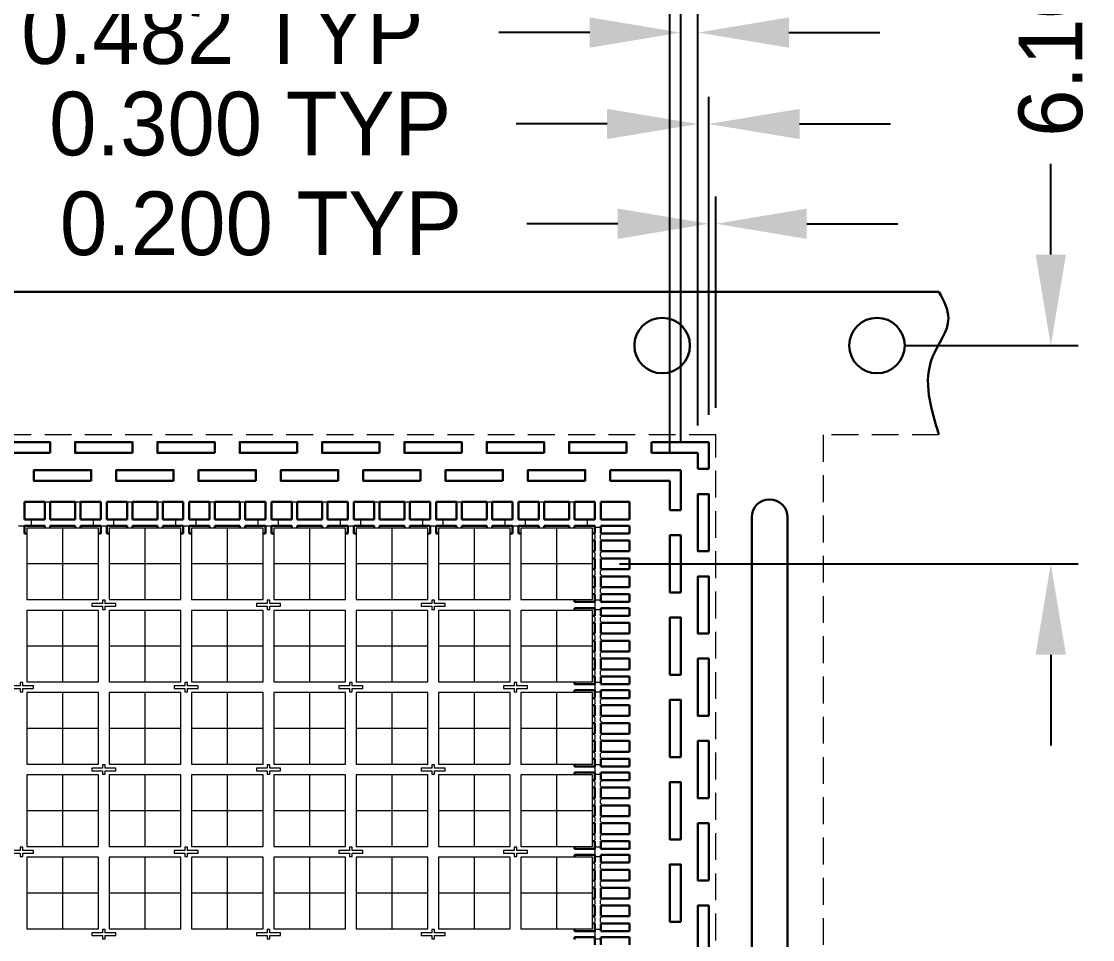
# Model space of a CAD drawing. Extents: x 1030 to 1169, y -270 to -166.
# Drawn here: x 1137.49 to 1167.41, y -205.18 to -179.53 of the extents above; entities that cross this region are included whole.
import ezdxf

# ---------------------------------------------------------------- set-up
doc = ezdxf.new("R2010")
doc.units = 0
doc.header["$LTSCALE"] = 3
doc.header["$MEASUREMENT"] = 0
for name, pattern in [('CENTER', [2, 1.25, -0.25, 0.25, -0.25]), ('HIDDEN', [0.375, 0.25, -0.125]), ('PHANTOM', [2.5, 1.25, -0.25, 0.25, -0.25, 0.25, -0.25])]:
    doc.linetypes.add(name, pattern=pattern)
for name, color, linetype, lineweight in [('CLIN', 1, 'CENTER', 15), ('DIM', 4, 'Continuous', 13), ('FULL METAL', 33, 'HIDDEN', 15), ('HIDN', 6, 'HIDDEN', 15), ('HIDN2', 3, 'HIDDEN', 15), ('OBJ', 3, 'Continuous', 30), ('OBJ1', 7, 'Continuous', 30), ('OBJ3', 40, 'Continuous', 30), ('PHANTOM', 5, 'PHANTOM', 15), ('SAW', 2, 'HIDDEN', 15)]:
    doc.layers.add(name, color=color, linetype=linetype, lineweight=lineweight)
doc.dimstyles.new('3DEC X 1', dxfattribs={"dimtxt": 1.778, "dimasz": 2.54, "dimexe": 0.762, "dimexo": 0.762, "dimgap": 0.762, "dimtad": 0, "dimdec": 3, "dimzin": 0, "dimdsep": 46, "dimtxsty": 'Standard', "dimcen": 0, "dimadec": 0, "dimazin": 0, "dimtfac": 1, "dimtdec": 3, "dimtofl": 0, "dimtmove": 0, "dimatfit": 3, "dimfxl": 1, "dimtolj": 1, "dimtzin": 0, "dimarcsym": 0})

# ---------------------------------------------------------------- blocks, each defined once
blk = doc.blocks.new('*D6')
at = {"layer": 'Defpoints', "color": 0, "transparency": 16777216}
for p in [(1593.441, -274.167), (1593.441, -280.069), (1593.241, -280.269)]:
    blk.add_point(p, dxfattribs=at)
at = {"layer": 'DIM', "color": 0, "lineweight": -2, "transparency": 16777216}
for p, q in [((1593.241, -279.507), (1593.241, -273.405)), ((1593.441, -279.307), (1593.441, -273.405)), ((1590.701, -274.167), (1588.161, -274.167)), ((1595.981, -274.167), (1598.521, -274.167))]:
    blk.add_line(p, q, dxfattribs=at)
at = {"layer": 'DIM', "color": 0, "transparency": 16777216}
for points in [[(1590.701, -273.743), (1590.701, -274.59), (1593.241, -274.167)], [(1595.981, -273.743), (1595.981, -274.59), (1593.441, -274.167)]]:
    blk.add_solid(points, dxfattribs=at)
at = {"layer": 'DIM', "color": 0, "transparency": 16777216, "insert": (1580.732, -274.167), "char_height": 1.778, "attachment_point": 5}
blk.add_mtext('\\A1;0.200 TYP', dxfattribs=at)
blk = doc.blocks.new('*D7')
at = {"layer": 'Defpoints', "color": 0, "transparency": 16777216}
for p in [(1593.241, -271.379), (1593.241, -280.269), (1592.941, -280.569)]:
    blk.add_point(p, dxfattribs=at)
at = {"layer": 'DIM', "color": 0, "lineweight": -2, "transparency": 16777216}
for p, q in [((1592.941, -279.807), (1592.941, -270.617)), ((1593.241, -279.507), (1593.241, -270.617)), ((1590.401, -271.379), (1587.861, -271.379)), ((1595.781, -271.379), (1598.321, -271.379))]:
    blk.add_line(p, q, dxfattribs=at)
at = {"layer": 'DIM', "color": 0, "transparency": 16777216}
for points in [[(1590.401, -270.956), (1590.401, -271.802), (1592.941, -271.379)], [(1595.781, -270.956), (1595.781, -271.802), (1593.241, -271.379)]]:
    blk.add_solid(points, dxfattribs=at)
at = {"layer": 'DIM', "color": 0, "transparency": 16777216, "insert": (1580.432, -271.379), "char_height": 1.778, "attachment_point": 5}
blk.add_mtext('\\A1;0.300 TYP', dxfattribs=at)
blk = doc.blocks.new('*D8')
at = {"layer": 'Defpoints', "color": 0, "transparency": 16777216}
for p in [(1592.941, -268.824), (1592.941, -280.569), (1592.459, -281.051)]:
    blk.add_point(p, dxfattribs=at)
at = {"layer": 'DIM', "color": 0, "lineweight": -2, "transparency": 16777216}
for p, q in [((1592.459, -280.289), (1592.459, -268.062)), ((1592.941, -279.807), (1592.941, -268.062)), ((1589.919, -268.824), (1587.379, -268.824)), ((1595.481, -268.824), (1598.021, -268.824))]:
    blk.add_line(p, q, dxfattribs=at)
at = {"layer": 'DIM', "color": 0, "transparency": 16777216}
for points in [[(1589.919, -268.401), (1589.919, -269.248), (1592.459, -268.824)], [(1595.481, -268.401), (1595.481, -269.248), (1592.941, -268.824)]]:
    blk.add_solid(points, dxfattribs=at)
at = {"layer": 'DIM', "color": 0, "transparency": 16777216, "insert": (1579.653, -268.824), "char_height": 1.778, "attachment_point": 5}
blk.add_mtext('\\A1;0.482 TYP', dxfattribs=at)
blk = doc.blocks.new('*D9')
at = {"layer": 'Defpoints', "color": 0, "transparency": 16777216}
for p in [(1592.159, -266.278), (1592.459, -281.051), (1592.159, -281.351)]:
    blk.add_point(p, dxfattribs=at)
at = {"layer": 'DIM', "color": 0, "lineweight": -2, "transparency": 16777216}
for p, q in [((1592.159, -280.589), (1592.159, -265.516)), ((1592.459, -280.289), (1592.459, -265.516)), ((1589.619, -266.278), (1587.079, -266.278)), ((1594.999, -266.278), (1597.539, -266.278))]:
    blk.add_line(p, q, dxfattribs=at)
at = {"layer": 'DIM', "color": 0, "transparency": 16777216}
for points in [[(1589.619, -265.854), (1589.619, -266.701), (1592.159, -266.278)], [(1594.999, -265.854), (1594.999, -266.701), (1592.459, -266.278)]]:
    blk.add_solid(points, dxfattribs=at)
at = {"layer": 'DIM', "color": 0, "transparency": 16777216, "insert": (1579.65, -266.278), "char_height": 1.778, "attachment_point": 5}
blk.add_mtext('\\A1;0.300 TYP', dxfattribs=at)
blk = doc.blocks.new('*D10')
at = {"layer": 'Defpoints', "color": 0, "transparency": 16777216}
for p in [(1597.941, -277.569), (1602.798, -277.569), (1589.991, -283.669)]:
    blk.add_point(p, dxfattribs=at)
at = {"layer": 'DIM', "color": 0, "lineweight": -2, "transparency": 16777216}
for p, q in [((1602.798, -275.029), (1602.798, -272.489)), ((1598.703, -277.569), (1603.56, -277.569)), ((1590.753, -283.669), (1603.56, -283.669)), ((1602.798, -286.209), (1602.798, -288.749))]:
    blk.add_line(p, q, dxfattribs=at)
at = {"layer": 'DIM', "color": 0, "transparency": 16777216}
for points in [[(1602.375, -275.029), (1603.221, -275.029), (1602.798, -277.569)], [(1602.375, -286.209), (1603.221, -286.209), (1602.798, -283.669)]]:
    blk.add_solid(points, dxfattribs=at)
at = {"layer": 'DIM', "color": 0, "transparency": 16777216, "insert": (1602.798, -268.764), "char_height": 1.778, "attachment_point": 5, "rotation": 90}
blk.add_mtext('\\A1;6.100', dxfattribs=at)

msp = doc.modelspace()

# ---------------------------------------------------------------- linework, layer by layer
at = {"layer": 'CLIN'}
for p, q in [((1138.6382, -193.6839), (1138.6382, -195.6839)), ((1140.9382, -193.6839), (1140.9382, -195.6839)), ((1143.2382, -193.6839), (1143.2382, -195.6839)), ((1145.5382, -193.6839), (1145.5382, -195.6839)), ((1147.8382, -193.6839), (1147.8382, -195.6839)), ((1150.1382, -193.6839), (1150.1382, -195.6839)), ((1152.4382, -193.6839), (1152.4382, -195.6839)), ((1139.6382, -194.6839), (1137.6382, -194.6839)), ((1141.9382, -194.6839), (1139.9382, -194.6839)), ((1144.2382, -194.6839), (1142.2382, -194.6839)), ((1146.5382, -194.6839), (1144.5382, -194.6839)), ((1148.8382, -194.6839), (1146.8382, -194.6839)), ((1151.1382, -194.6839), (1149.1382, -194.6839)), ((1153.4382, -194.6839), (1151.4382, -194.6839)), ((1138.6382, -195.9839), (1138.6382, -197.9839)), ((1140.9382, -195.9839), (1140.9382, -197.9839)), ((1143.2382, -195.9839), (1143.2382, -197.9839)), ((1145.5382, -195.9839), (1145.5382, -197.9839)), ((1147.8382, -195.9839), (1147.8382, -197.9839)), ((1150.1382, -195.9839), (1150.1382, -197.9839)), ((1152.4382, -195.9839), (1152.4382, -197.9839)), ((1139.6382, -196.9839), (1137.6382, -196.9839)), ((1141.9382, -196.9839), (1139.9382, -196.9839)), ((1144.2382, -196.9839), (1142.2382, -196.9839)), ((1146.5382, -196.9839), (1144.5382, -196.9839)), ((1148.8382, -196.9839), (1146.8382, -196.9839)), ((1151.1382, -196.9839), (1149.1382, -196.9839)), ((1153.4382, -196.9839), (1151.4382, -196.9839)), ((1138.6382, -198.2839), (1138.6382, -200.2839)), ((1140.9382, -198.2839), (1140.9382, -200.2839)), ((1143.2382, -198.2839), (1143.2382, -200.2839)), ((1145.5382, -198.2839), (1145.5382, -200.2839)), ((1147.8382, -198.2839), (1147.8382, -200.2839)), ((1150.1382, -198.2839), (1150.1382, -200.2839)), ((1152.4382, -198.2839), (1152.4382, -200.2839)), ((1139.6382, -199.2839), (1137.6382, -199.2839)), ((1141.9382, -199.2839), (1139.9382, -199.2839)), ((1144.2382, -199.2839), (1142.2382, -199.2839)), ((1146.5382, -199.2839), (1144.5382, -199.2839)), ((1148.8382, -199.2839), (1146.8382, -199.2839)), ((1151.1382, -199.2839), (1149.1382, -199.2839)), ((1153.4382, -199.2839), (1151.4382, -199.2839)), ((1138.6382, -200.5839), (1138.6382, -202.5839)), ((1140.9382, -200.5839), (1140.9382, -202.5839)), ((1143.2382, -200.5839), (1143.2382, -202.5839)), ((1145.5382, -200.5839), (1145.5382, -202.5839)), ((1147.8382, -200.5839), (1147.8382, -202.5839)), ((1150.1382, -200.5839), (1150.1382, -202.5839)), ((1152.4382, -200.5839), (1152.4382, -202.5839)), ((1139.6382, -201.5839), (1137.6382, -201.5839)), ((1141.9382, -201.5839), (1139.9382, -201.5839)), ((1144.2382, -201.5839), (1142.2382, -201.5839)), ((1146.5382, -201.5839), (1144.5382, -201.5839)), ((1148.8382, -201.5839), (1146.8382, -201.5839)), ((1151.1382, -201.5839), (1149.1382, -201.5839)), ((1153.4382, -201.5839), (1151.4382, -201.5839)), ((1138.6382, -202.8839), (1138.6382, -204.8839)), ((1140.9382, -202.8839), (1140.9382, -204.8839)), ((1143.2382, -202.8839), (1143.2382, -204.8839)), ((1145.5382, -202.8839), (1145.5382, -204.8839)), ((1147.8382, -202.8839), (1147.8382, -204.8839)), ((1150.1382, -202.8839), (1150.1382, -204.8839)), ((1152.4382, -202.8839), (1152.4382, -204.8839)), ((1139.6382, -203.8839), (1137.6382, -203.8839)), ((1141.9382, -203.8839), (1139.9382, -203.8839)), ((1144.2382, -203.8839), (1142.2382, -203.8839)), ((1146.5382, -203.8839), (1144.5382, -203.8839)), ((1148.8382, -203.8839), (1146.8382, -203.8839)), ((1151.1382, -203.8839), (1149.1382, -203.8839)), ((1153.4382, -203.8839), (1151.4382, -203.8839))]:
    msp.add_line(p, q, dxfattribs=at)
at = {"layer": 'FULL METAL'}
for points in [[(1139.4532, -195.8719), (1139.7502, -195.8719), (1139.7502, -195.9639), (1139.8262, -195.9639), (1139.8262, -195.8719), (1140.1232, -195.8719), (1140.1232, -195.7959), (1139.8262, -195.7959), (1139.8262, -195.7039), (1139.7502, -195.7039), (1139.7502, -195.7959), (1139.4532, -195.7959)], [(1144.0532, -195.8719), (1144.3502, -195.8719), (1144.3502, -195.9639), (1144.4262, -195.9639), (1144.4262, -195.8719), (1144.7232, -195.8719), (1144.7232, -195.7959), (1144.4262, -195.7959), (1144.4262, -195.7039), (1144.3502, -195.7039), (1144.3502, -195.7959), (1144.0532, -195.7959)], [(1148.6532, -195.8719), (1148.9502, -195.8719), (1148.9502, -195.9639), (1149.0262, -195.9639), (1149.0262, -195.8719), (1149.3232, -195.8719), (1149.3232, -195.7959), (1149.0262, -195.7959), (1149.0262, -195.7039), (1148.9502, -195.7039), (1148.9502, -195.7959), (1148.6532, -195.7959)], [(1137.1532, -198.1719), (1137.4502, -198.1719), (1137.4502, -198.2639), (1137.5262, -198.2639), (1137.5262, -198.1719), (1137.8232, -198.1719), (1137.8232, -198.0959), (1137.5262, -198.0959), (1137.5262, -198.0039), (1137.4502, -198.0039), (1137.4502, -198.0959), (1137.1532, -198.0959)], [(1141.7532, -198.1719), (1142.0502, -198.1719), (1142.0502, -198.2639), (1142.1262, -198.2639), (1142.1262, -198.1719), (1142.4232, -198.1719), (1142.4232, -198.0959), (1142.1262, -198.0959), (1142.1262, -198.0039), (1142.0502, -198.0039), (1142.0502, -198.0959), (1141.7532, -198.0959)], [(1146.3532, -198.1719), (1146.6502, -198.1719), (1146.6502, -198.2639), (1146.7262, -198.2639), (1146.7262, -198.1719), (1147.0232, -198.1719), (1147.0232, -198.0959), (1146.7262, -198.0959), (1146.7262, -198.0039), (1146.6502, -198.0039), (1146.6502, -198.0959), (1146.3532, -198.0959)], [(1150.9532, -198.1719), (1151.2502, -198.1719), (1151.2502, -198.2639), (1151.3262, -198.2639), (1151.3262, -198.1719), (1151.6232, -198.1719), (1151.6232, -198.0959), (1151.3262, -198.0959), (1151.3262, -198.0039), (1151.2502, -198.0039), (1151.2502, -198.0959), (1150.9532, -198.0959)], [(1139.4532, -200.4719), (1139.7502, -200.4719), (1139.7502, -200.5639), (1139.8262, -200.5639), (1139.8262, -200.4719), (1140.1232, -200.4719), (1140.1232, -200.3959), (1139.8262, -200.3959), (1139.8262, -200.3039), (1139.7502, -200.3039), (1139.7502, -200.3959), (1139.4532, -200.3959)], [(1144.0532, -200.4719), (1144.3502, -200.4719), (1144.3502, -200.5639), (1144.4262, -200.5639), (1144.4262, -200.4719), (1144.7232, -200.4719), (1144.7232, -200.3959), (1144.4262, -200.3959), (1144.4262, -200.3039), (1144.3502, -200.3039), (1144.3502, -200.3959), (1144.0532, -200.3959)], [(1148.6532, -200.4719), (1148.9502, -200.4719), (1148.9502, -200.5639), (1149.0262, -200.5639), (1149.0262, -200.4719), (1149.3232, -200.4719), (1149.3232, -200.3959), (1149.0262, -200.3959), (1149.0262, -200.3039), (1148.9502, -200.3039), (1148.9502, -200.3959), (1148.6532, -200.3959)], [(1137.1532, -202.7719), (1137.4502, -202.7719), (1137.4502, -202.8639), (1137.5262, -202.8639), (1137.5262, -202.7719), (1137.8232, -202.7719), (1137.8232, -202.6959), (1137.5262, -202.6959), (1137.5262, -202.6039), (1137.4502, -202.6039), (1137.4502, -202.6959), (1137.1532, -202.6959)], [(1141.7532, -202.7719), (1142.0502, -202.7719), (1142.0502, -202.8639), (1142.1262, -202.8639), (1142.1262, -202.7719), (1142.4232, -202.7719), (1142.4232, -202.6959), (1142.1262, -202.6959), (1142.1262, -202.6039), (1142.0502, -202.6039), (1142.0502, -202.6959), (1141.7532, -202.6959)], [(1146.3532, -202.7719), (1146.6502, -202.7719), (1146.6502, -202.8639), (1146.7262, -202.8639), (1146.7262, -202.7719), (1147.0232, -202.7719), (1147.0232, -202.6959), (1146.7262, -202.6959), (1146.7262, -202.6039), (1146.6502, -202.6039), (1146.6502, -202.6959), (1146.3532, -202.6959)], [(1150.9532, -202.7719), (1151.2502, -202.7719), (1151.2502, -202.8639), (1151.3262, -202.8639), (1151.3262, -202.7719), (1151.6232, -202.7719), (1151.6232, -202.6959), (1151.3262, -202.6959), (1151.3262, -202.6039), (1151.2502, -202.6039), (1151.2502, -202.6959), (1150.9532, -202.6959)], [(1139.4532, -205.0719), (1139.7502, -205.0719), (1139.7502, -205.1639), (1139.8262, -205.1639), (1139.8262, -205.0719), (1140.1232, -205.0719), (1140.1232, -204.9959), (1139.8262, -204.9959), (1139.8262, -204.9039), (1139.7502, -204.9039), (1139.7502, -204.9959), (1139.4532, -204.9959)], [(1144.0532, -205.0719), (1144.3502, -205.0719), (1144.3502, -205.1639), (1144.4262, -205.1639), (1144.4262, -205.0719), (1144.7232, -205.0719), (1144.7232, -204.9959), (1144.4262, -204.9959), (1144.4262, -204.9039), (1144.3502, -204.9039), (1144.3502, -204.9959), (1144.0532, -204.9959)], [(1148.6532, -205.0719), (1148.9502, -205.0719), (1148.9502, -205.1639), (1149.0262, -205.1639), (1149.0262, -205.0719), (1149.3232, -205.0719), (1149.3232, -204.9959), (1149.0262, -204.9959), (1149.0262, -204.9039), (1148.9502, -204.9039), (1148.9502, -204.9959), (1148.6532, -204.9959)]]:
    msp.add_lwpolyline(points, close=True, dxfattribs=at)
at = {"layer": 'HIDN'}
for p, q in [((1163.1194, -191.0839), (1159.8882, -191.0839)), ((1159.8882, -191.0839), (1159.8882, -258.0839))]:
    msp.add_line(p, q, dxfattribs=at)
msp.add_lwpolyline([(1156.8882, -191.0839), (1039.8882, -191.0839), (1039.8882, -258.0839), (1156.8882, -258.0839)], close=True, dxfattribs=at)
at = {"layer": 'HIDN2'}
for p, q in [((1138.1382, -192.9489), (1138.2882, -192.9489)), ((1138.9882, -192.9489), (1139.1382, -192.9489)), ((1140.4382, -192.9489), (1140.5882, -192.9489)), ((1141.2882, -192.9489), (1141.4382, -192.9489)), ((1142.7382, -192.9489), (1142.8882, -192.9489)), ((1143.5882, -192.9489), (1143.7382, -192.9489)), ((1145.0382, -192.9489), (1145.1882, -192.9489)), ((1145.8882, -192.9489), (1146.0382, -192.9489)), ((1147.3382, -192.9489), (1147.4882, -192.9489)), ((1148.1882, -192.9489), (1148.3382, -192.9489)), ((1149.6382, -192.9489), (1149.7882, -192.9489)), ((1150.4882, -192.9489), (1150.6382, -192.9489)), ((1151.9382, -192.9489), (1152.0882, -192.9489)), ((1152.7882, -192.9489), (1152.9382, -192.9489)), ((1137.7732, -193.6189), (1137.7732, -193.4489)), ((1139.5032, -193.6189), (1139.5032, -193.4489)), ((1140.0732, -193.6189), (1140.0732, -193.4489)), ((1141.8032, -193.6189), (1141.8032, -193.4489)), ((1142.3732, -193.6189), (1142.3732, -193.4489)), ((1144.1032, -193.6189), (1144.1032, -193.4489)), ((1144.6732, -193.6189), (1144.6732, -193.4489)), ((1146.4032, -193.6189), (1146.4032, -193.4489)), ((1146.9732, -193.6189), (1146.9732, -193.4489)), ((1148.7032, -193.6189), (1148.7032, -193.4489)), ((1149.2732, -193.6189), (1149.2732, -193.4489)), ((1151.0032, -193.6189), (1151.0032, -193.4489)), ((1151.5732, -193.6189), (1151.5732, -193.4489)), ((1153.3032, -193.6189), (1153.3032, -193.4489)), ((1137.4032, -193.6189), (1137.5732, -193.6189)), ((1139.7032, -193.6189), (1139.8732, -193.6189)), ((1142.0032, -193.6189), (1142.1732, -193.6189)), ((1144.3032, -193.6189), (1144.4732, -193.6189)), ((1146.6032, -193.6189), (1146.7732, -193.6189)), ((1148.9032, -193.6189), (1149.0732, -193.6189)), ((1151.2032, -193.6189), (1151.3732, -193.6189)), ((1153.6732, -193.6689), (1153.5032, -193.6689)), ((1153.6732, -195.6989), (1153.5032, -195.6989)), ((1153.5032, -195.7489), (1153.5032, -195.9189)), ((1153.6732, -195.9689), (1153.5032, -195.9689)), ((1153.6732, -197.9989), (1153.5032, -197.9989)), ((1153.5032, -198.0489), (1153.5032, -198.2189)), ((1153.6732, -198.2689), (1153.5032, -198.2689)), ((1153.6732, -200.2989), (1153.5032, -200.2989)), ((1153.5032, -200.3489), (1153.5032, -200.5189)), ((1153.6732, -200.5689), (1153.5032, -200.5689)), ((1153.6732, -202.5989), (1153.5032, -202.5989)), ((1153.5032, -202.6489), (1153.5032, -202.8189)), ((1153.6732, -202.8689), (1153.5032, -202.8689)), ((1153.6732, -204.8989), (1153.5032, -204.8989)), ((1153.5032, -204.9489), (1153.5032, -205.1189)), ((1153.6732, -205.1689), (1153.5032, -205.1689))]:
    msp.add_line(p, q, dxfattribs=at)
at = {"layer": 'OBJ'}
msp.add_line((1163.1194, -187.0839), (1040.3882, -187.0839), dxfattribs=at)
msp.add_lwpolyline([(1157.8882, -193.3839, -1), (1158.8882, -193.3839), (1158.8882, -211.5839, -1), (1157.8882, -211.5839)], format="xyb", close=True, dxfattribs=at)
for centre in [(1155.3882, -188.5839), (1161.3882, -188.5839)]:
    msp.add_circle(centre, 0.775, dxfattribs=at)
msp.add_open_spline([(1163.1194, -187.0839), (1163.2527, -187.3334), (1163.582, -187.95), (1162.5419, -189.1943), (1162.8912, -190.3372), (1163.1194, -191.0839)], degree=3, knots=[0, 0, 0, 0, 0.7895356, 1.9513268, 4.1404221, 4.1404221, 4.1404221, 4.1404221], dxfattribs=at)
at = {"layer": 'OBJ1'}
for p, q in [((1155.0882, -191.5839), (1155.0882, -191.2839)), ((1156.6882, -191.2839), (1155.0882, -191.2839)), ((1156.6882, -192.0339), (1156.6882, -191.2839)), ((1155.0882, -191.5839), (1156.3882, -191.5839)), ((1156.3882, -191.5839), (1156.3882, -192.0339)), ((1153.9382, -192.0659), (1153.9382, -192.3659)), ((1155.9062, -192.0659), (1153.9382, -192.0659)), ((1155.9062, -193.1839), (1155.9062, -192.0659)), ((1156.3882, -192.0339), (1156.6882, -192.0339)), ((1153.9382, -192.3659), (1155.6062, -192.3659)), ((1155.6062, -192.3659), (1155.6062, -193.1839)), ((1155.6062, -193.1839), (1155.9062, -193.1839))]:
    msp.add_line(p, q, dxfattribs=at)
for points in [[(1138.2882, -191.5839), (1136.6882, -191.5839), (1136.6882, -191.2839), (1138.2882, -191.2839)], [(1140.5882, -191.5839), (1138.9882, -191.5839), (1138.9882, -191.2839), (1140.5882, -191.2839)], [(1142.8882, -191.5839), (1141.2882, -191.5839), (1141.2882, -191.2839), (1142.8882, -191.2839)], [(1145.1882, -191.5839), (1143.5882, -191.5839), (1143.5882, -191.2839), (1145.1882, -191.2839)], [(1147.4882, -191.5839), (1145.8882, -191.5839), (1145.8882, -191.2839), (1147.4882, -191.2839)], [(1149.7882, -191.5839), (1148.1882, -191.5839), (1148.1882, -191.2839), (1149.7882, -191.2839)], [(1152.0882, -191.5839), (1150.4882, -191.5839), (1150.4882, -191.2839), (1152.0882, -191.2839)], [(1154.3882, -191.5839), (1152.7882, -191.5839), (1152.7882, -191.2839), (1154.3882, -191.2839)], [(1139.4382, -192.3659), (1137.8382, -192.3659), (1137.8382, -192.0659), (1139.4382, -192.0659)], [(1141.7382, -192.3659), (1140.1382, -192.3659), (1140.1382, -192.0659), (1141.7382, -192.0659)], [(1144.0382, -192.3659), (1142.4382, -192.3659), (1142.4382, -192.0659), (1144.0382, -192.0659)], [(1146.3382, -192.3659), (1144.7382, -192.3659), (1144.7382, -192.0659), (1146.3382, -192.0659)], [(1148.6382, -192.3659), (1147.0382, -192.3659), (1147.0382, -192.0659), (1148.6382, -192.0659)], [(1150.9382, -192.3659), (1149.3382, -192.3659), (1149.3382, -192.0659), (1150.9382, -192.0659)], [(1153.2382, -192.3659), (1151.6382, -192.3659), (1151.6382, -192.0659), (1153.2382, -192.0659)], [(1156.6882, -194.3339), (1156.3882, -194.3339), (1156.3882, -192.7339), (1156.6882, -192.7339)], [(1155.9062, -195.4839), (1155.6062, -195.4839), (1155.6062, -193.8839), (1155.9062, -193.8839)], [(1156.6882, -196.6339), (1156.3882, -196.6339), (1156.3882, -195.0339), (1156.6882, -195.0339)], [(1155.9062, -197.7839), (1155.6062, -197.7839), (1155.6062, -196.1839), (1155.9062, -196.1839)], [(1156.6882, -198.9339), (1156.3882, -198.9339), (1156.3882, -197.3339), (1156.6882, -197.3339)], [(1155.9062, -200.0839), (1155.6062, -200.0839), (1155.6062, -198.4839), (1155.9062, -198.4839)], [(1156.6882, -201.2339), (1156.3882, -201.2339), (1156.3882, -199.6339), (1156.6882, -199.6339)], [(1155.9062, -202.3839), (1155.6062, -202.3839), (1155.6062, -200.7839), (1155.9062, -200.7839)], [(1156.6882, -203.5339), (1156.3882, -203.5339), (1156.3882, -201.9339), (1156.6882, -201.9339)], [(1155.9062, -204.6839), (1155.6062, -204.6839), (1155.6062, -203.0839), (1155.9062, -203.0839)], [(1156.6882, -205.8339), (1156.3882, -205.8339), (1156.3882, -204.2339), (1156.6882, -204.2339)]]:
    msp.add_lwpolyline(points, close=True, dxfattribs=at)
at = {"layer": 'OBJ3'}
for p, q in [((1137.5732, -192.9489), (1137.5732, -193.4489)), ((1138.1382, -192.9489), (1137.5732, -192.9489)), ((1138.1382, -192.9489), (1138.1382, -193.4489)), ((1138.2882, -192.9489), (1138.2882, -193.4489)), ((1138.9882, -192.9489), (1138.2882, -192.9489)), ((1138.9882, -192.9489), (1138.9882, -193.4489)), ((1139.1382, -192.9489), (1139.1382, -193.4489)), ((1139.7032, -192.9489), (1139.1382, -192.9489)), ((1139.7032, -192.9489), (1139.7032, -193.4489)), ((1139.8732, -192.9489), (1139.8732, -193.4489)), ((1140.4382, -192.9489), (1139.8732, -192.9489)), ((1140.4382, -192.9489), (1140.4382, -193.4489)), ((1140.5882, -192.9489), (1140.5882, -193.4489)), ((1141.2882, -192.9489), (1140.5882, -192.9489)), ((1141.2882, -192.9489), (1141.2882, -193.4489)), ((1141.4382, -192.9489), (1141.4382, -193.4489)), ((1142.0032, -192.9489), (1141.4382, -192.9489)), ((1142.0032, -192.9489), (1142.0032, -193.4489)), ((1142.1732, -192.9489), (1142.1732, -193.4489)), ((1142.7382, -192.9489), (1142.1732, -192.9489)), ((1142.7382, -192.9489), (1142.7382, -193.4489)), ((1142.8882, -192.9489), (1142.8882, -193.4489)), ((1143.5882, -192.9489), (1142.8882, -192.9489)), ((1143.5882, -192.9489), (1143.5882, -193.4489)), ((1143.7382, -192.9489), (1143.7382, -193.4489)), ((1144.3032, -192.9489), (1143.7382, -192.9489)), ((1144.3032, -192.9489), (1144.3032, -193.4489)), ((1144.4732, -192.9489), (1144.4732, -193.4489)), ((1145.0382, -192.9489), (1144.4732, -192.9489)), ((1145.0382, -192.9489), (1145.0382, -193.4489)), ((1145.1882, -192.9489), (1145.1882, -193.4489)), ((1145.8882, -192.9489), (1145.1882, -192.9489)), ((1145.8882, -192.9489), (1145.8882, -193.4489)), ((1146.0382, -192.9489), (1146.0382, -193.4489)), ((1146.6032, -192.9489), (1146.0382, -192.9489)), ((1146.6032, -192.9489), (1146.6032, -193.4489)), ((1146.7732, -192.9489), (1146.7732, -193.4489)), ((1147.3382, -192.9489), (1146.7732, -192.9489)), ((1147.3382, -192.9489), (1147.3382, -193.4489)), ((1147.4882, -192.9489), (1147.4882, -193.4489)), ((1148.1882, -192.9489), (1147.4882, -192.9489)), ((1148.1882, -192.9489), (1148.1882, -193.4489)), ((1148.3382, -192.9489), (1148.3382, -193.4489)), ((1148.9032, -192.9489), (1148.3382, -192.9489)), ((1148.9032, -192.9489), (1148.9032, -193.4489)), ((1149.0732, -192.9489), (1149.0732, -193.4489)), ((1149.6382, -192.9489), (1149.0732, -192.9489)), ((1149.6382, -192.9489), (1149.6382, -193.4489)), ((1149.7882, -192.9489), (1149.7882, -193.4489)), ((1150.4882, -192.9489), (1149.7882, -192.9489)), ((1150.4882, -192.9489), (1150.4882, -193.4489)), ((1150.6382, -192.9489), (1150.6382, -193.4489)), ((1151.2032, -192.9489), (1150.6382, -192.9489)), ((1151.2032, -192.9489), (1151.2032, -193.4489)), ((1151.3732, -192.9489), (1151.3732, -193.4489)), ((1151.9382, -192.9489), (1151.3732, -192.9489)), ((1151.9382, -192.9489), (1151.9382, -193.4489)), ((1152.0882, -192.9489), (1152.0882, -193.4489)), ((1152.7882, -192.9489), (1152.0882, -192.9489)), ((1152.7882, -192.9489), (1152.7882, -193.4489)), ((1152.9382, -192.9489), (1152.9382, -193.4489)), ((1153.5032, -192.9489), (1152.9382, -192.9489)), ((1153.5032, -192.9489), (1153.5032, -193.4489)), ((1153.6732, -193.4489), (1153.6732, -192.9489)), ((1154.4732, -192.9489), (1153.6732, -192.9489)), ((1154.4732, -193.4489), (1154.4732, -192.9489)), ((1137.5732, -193.4489), (1138.1382, -193.4489)), ((1138.2882, -193.4489), (1138.9882, -193.4489)), ((1139.1382, -193.4489), (1139.7032, -193.4489)), ((1139.8732, -193.4489), (1140.4382, -193.4489)), ((1140.5882, -193.4489), (1141.2882, -193.4489)), ((1141.4382, -193.4489), (1142.0032, -193.4489)), ((1142.1732, -193.4489), (1142.7382, -193.4489)), ((1142.8882, -193.4489), (1143.5882, -193.4489)), ((1143.7382, -193.4489), (1144.3032, -193.4489)), ((1144.4732, -193.4489), (1145.0382, -193.4489)), ((1145.1882, -193.4489), (1145.8882, -193.4489)), ((1146.0382, -193.4489), (1146.6032, -193.4489)), ((1146.7732, -193.4489), (1147.3382, -193.4489)), ((1147.4882, -193.4489), (1148.1882, -193.4489)), ((1148.3382, -193.4489), (1148.9032, -193.4489)), ((1149.0732, -193.4489), (1149.6382, -193.4489)), ((1149.7882, -193.4489), (1150.4882, -193.4489)), ((1150.6382, -193.4489), (1151.2032, -193.4489)), ((1151.3732, -193.4489), (1151.9382, -193.4489)), ((1152.0882, -193.4489), (1152.7882, -193.4489)), ((1152.9382, -193.4489), (1153.5032, -193.4489)), ((1153.6732, -193.4489), (1154.4732, -193.4489)), ((1137.5732, -193.6189), (1138.1382, -193.6189)), ((1137.5732, -193.8339), (1137.5732, -193.6189)), ((1138.1382, -193.6189), (1137.5732, -193.6189)), ((1137.5732, -193.6189), (1137.5732, -193.8339)), ((1137.6382, -193.8339), (1137.5732, -193.8339)), ((1137.6382, -193.8339), (1137.5732, -193.8339)), ((1138.1382, -193.6839), (1138.1382, -193.6189)), ((1138.1382, -193.6839), (1138.1382, -193.6189)), ((1138.9882, -193.6189), (1138.2882, -193.6189)), ((1138.2882, -193.6839), (1138.2882, -193.6189)), ((1138.9882, -193.6839), (1138.9882, -193.6189)), ((1139.7032, -193.6189), (1139.1382, -193.6189)), ((1139.1382, -193.6839), (1139.1382, -193.6189)), ((1139.6382, -193.8339), (1139.7032, -193.8339)), ((1139.7032, -193.6189), (1139.7032, -193.8339)), ((1139.8732, -193.6189), (1140.4382, -193.6189)), ((1139.8732, -193.8339), (1139.8732, -193.6189)), ((1140.4382, -193.6189), (1139.8732, -193.6189)), ((1139.8732, -193.6189), (1139.8732, -193.8339)), ((1139.9382, -193.8339), (1139.8732, -193.8339)), ((1139.9382, -193.8339), (1139.8732, -193.8339)), ((1140.4382, -193.6839), (1140.4382, -193.6189)), ((1140.4382, -193.6839), (1140.4382, -193.6189)), ((1141.2882, -193.6189), (1140.5882, -193.6189)), ((1140.5882, -193.6839), (1140.5882, -193.6189)), ((1141.2882, -193.6839), (1141.2882, -193.6189)), ((1142.0032, -193.6189), (1141.4382, -193.6189)), ((1141.4382, -193.6839), (1141.4382, -193.6189)), ((1141.9382, -193.8339), (1142.0032, -193.8339)), ((1142.0032, -193.6189), (1142.0032, -193.8339)), ((1142.1732, -193.6189), (1142.7382, -193.6189)), ((1142.1732, -193.8339), (1142.1732, -193.6189)), ((1142.7382, -193.6189), (1142.1732, -193.6189)), ((1142.1732, -193.6189), (1142.1732, -193.8339)), ((1142.2382, -193.8339), (1142.1732, -193.8339)), ((1142.2382, -193.8339), (1142.1732, -193.8339)), ((1142.7382, -193.6839), (1142.7382, -193.6189)), ((1142.7382, -193.6839), (1142.7382, -193.6189)), ((1143.5882, -193.6189), (1142.8882, -193.6189)), ((1142.8882, -193.6839), (1142.8882, -193.6189)), ((1143.5882, -193.6839), (1143.5882, -193.6189)), ((1144.3032, -193.6189), (1143.7382, -193.6189)), ((1143.7382, -193.6839), (1143.7382, -193.6189)), ((1144.2382, -193.8339), (1144.3032, -193.8339)), ((1144.3032, -193.6189), (1144.3032, -193.8339)), ((1144.4732, -193.6189), (1145.0382, -193.6189)), ((1144.4732, -193.8339), (1144.4732, -193.6189)), ((1145.0382, -193.6189), (1144.4732, -193.6189)), ((1144.4732, -193.6189), (1144.4732, -193.8339)), ((1144.5382, -193.8339), (1144.4732, -193.8339)), ((1144.5382, -193.8339), (1144.4732, -193.8339)), ((1145.0382, -193.6839), (1145.0382, -193.6189)), ((1145.0382, -193.6839), (1145.0382, -193.6189)), ((1145.8882, -193.6189), (1145.1882, -193.6189)), ((1145.1882, -193.6839), (1145.1882, -193.6189)), ((1145.8882, -193.6839), (1145.8882, -193.6189)), ((1146.6032, -193.6189), (1146.0382, -193.6189)), ((1146.0382, -193.6839), (1146.0382, -193.6189)), ((1146.5382, -193.8339), (1146.6032, -193.8339)), ((1146.6032, -193.6189), (1146.6032, -193.8339)), ((1146.7732, -193.6189), (1147.3382, -193.6189)), ((1146.7732, -193.8339), (1146.7732, -193.6189)), ((1147.3382, -193.6189), (1146.7732, -193.6189)), ((1146.7732, -193.6189), (1146.7732, -193.8339)), ((1146.8382, -193.8339), (1146.7732, -193.8339)), ((1146.8382, -193.8339), (1146.7732, -193.8339)), ((1147.3382, -193.6839), (1147.3382, -193.6189)), ((1147.3382, -193.6839), (1147.3382, -193.6189)), ((1148.1882, -193.6189), (1147.4882, -193.6189)), ((1147.4882, -193.6839), (1147.4882, -193.6189)), ((1148.1882, -193.6839), (1148.1882, -193.6189)), ((1148.9032, -193.6189), (1148.3382, -193.6189)), ((1148.3382, -193.6839), (1148.3382, -193.6189)), ((1148.8382, -193.8339), (1148.9032, -193.8339)), ((1148.9032, -193.6189), (1148.9032, -193.8339)), ((1149.0732, -193.6189), (1149.6382, -193.6189)), ((1149.0732, -193.8339), (1149.0732, -193.6189)), ((1149.6382, -193.6189), (1149.0732, -193.6189)), ((1149.0732, -193.6189), (1149.0732, -193.8339)), ((1149.1382, -193.8339), (1149.0732, -193.8339)), ((1149.1382, -193.8339), (1149.0732, -193.8339)), ((1149.6382, -193.6839), (1149.6382, -193.6189)), ((1149.6382, -193.6839), (1149.6382, -193.6189)), ((1150.4882, -193.6189), (1149.7882, -193.6189)), ((1149.7882, -193.6839), (1149.7882, -193.6189)), ((1150.4882, -193.6839), (1150.4882, -193.6189)), ((1151.2032, -193.6189), (1150.6382, -193.6189)), ((1150.6382, -193.6839), (1150.6382, -193.6189)), ((1151.1382, -193.8339), (1151.2032, -193.8339)), ((1151.2032, -193.6189), (1151.2032, -193.8339)), ((1151.3732, -193.6189), (1151.9382, -193.6189)), ((1151.3732, -193.8339), (1151.3732, -193.6189)), ((1151.9382, -193.6189), (1151.3732, -193.6189)), ((1151.3732, -193.6189), (1151.3732, -193.8339)), ((1151.4382, -193.8339), (1151.3732, -193.8339)), ((1151.4382, -193.8339), (1151.3732, -193.8339)), ((1151.9382, -193.6839), (1151.9382, -193.6189)), ((1151.9382, -193.6839), (1151.9382, -193.6189)), ((1152.7882, -193.6189), (1152.0882, -193.6189)), ((1152.0882, -193.6839), (1152.0882, -193.6189)), ((1152.7882, -193.6839), (1152.7882, -193.6189)), ((1153.5032, -193.6189), (1152.9382, -193.6189)), ((1152.9382, -193.6839), (1152.9382, -193.6189)), ((1153.5032, -193.6189), (1152.9382, -193.6189)), ((1152.9382, -193.6839), (1152.9382, -193.6189)), ((1153.4382, -193.8339), (1153.5032, -193.8339)), ((1153.4382, -193.8339), (1153.5032, -193.8339)), ((1153.5032, -193.8339), (1153.5032, -193.6189)), ((1153.5032, -193.6189), (1153.5032, -193.8339)), ((1154.4732, -193.6189), (1153.6732, -193.6189)), ((1153.6732, -193.8339), (1153.6732, -193.6189)), ((1154.4732, -193.8339), (1153.6732, -193.8339)), ((1154.4732, -193.6189), (1154.4732, -193.8339)), ((1153.4382, -194.0339), (1153.5032, -194.0339)), ((1153.5032, -194.3339), (1153.5032, -194.0339)), ((1153.6732, -194.3339), (1153.6732, -194.0339)), ((1154.4732, -194.0339), (1153.6732, -194.0339)), ((1154.4732, -194.0339), (1154.4732, -194.3339)), ((1153.4382, -194.3339), (1153.5032, -194.3339)), ((1154.4732, -194.3339), (1153.6732, -194.3339)), ((1153.4382, -194.5339), (1153.5032, -194.5339)), ((1153.5032, -194.8339), (1153.5032, -194.5339)), ((1153.6732, -194.8339), (1153.6732, -194.5339)), ((1154.4732, -194.5339), (1153.6732, -194.5339)), ((1154.4732, -194.5339), (1154.4732, -194.8339)), ((1153.4382, -194.8339), (1153.5032, -194.8339)), ((1153.4382, -195.0339), (1153.5032, -195.0339)), ((1153.5032, -195.3339), (1153.5032, -195.0339)), ((1154.4732, -194.8339), (1153.6732, -194.8339)), ((1153.6732, -195.3339), (1153.6732, -195.0339)), ((1154.4732, -195.0339), (1153.6732, -195.0339)), ((1154.4732, -195.0339), (1154.4732, -195.3339)), ((1153.4382, -195.3339), (1153.5032, -195.3339)), ((1154.4732, -195.3339), (1153.6732, -195.3339)), ((1152.9382, -195.6839), (1152.9382, -195.7489)), ((1152.9382, -195.6839), (1152.9382, -195.7489)), ((1153.4382, -195.5339), (1153.5032, -195.5339)), ((1153.4382, -195.5339), (1153.5032, -195.5339)), ((1153.5032, -195.7489), (1153.5032, -195.5339)), ((1153.5032, -195.7489), (1153.5032, -195.5339)), ((1153.6732, -195.7489), (1153.6732, -195.5339)), ((1154.4732, -195.5339), (1153.6732, -195.5339)), ((1154.4732, -195.5339), (1154.4732, -195.7489)), ((1153.5032, -195.7489), (1152.9382, -195.7489)), ((1152.9382, -195.7489), (1153.5032, -195.7489)), ((1153.5032, -195.9189), (1152.9382, -195.9189)), ((1152.9382, -195.9839), (1152.9382, -195.9189)), ((1153.5032, -196.1339), (1153.5032, -195.9189)), ((1153.6732, -195.7489), (1154.4732, -195.7489)), ((1154.4732, -195.9189), (1153.6732, -195.9189)), ((1153.6732, -196.1339), (1153.6732, -195.9189)), ((1154.4732, -195.9189), (1154.4732, -196.1339)), ((1153.4382, -196.1339), (1153.5032, -196.1339)), ((1154.4732, -196.1339), (1153.6732, -196.1339)), ((1153.4382, -196.3339), (1153.5032, -196.3339)), ((1153.5032, -196.6339), (1153.5032, -196.3339)), ((1153.6732, -196.6339), (1153.6732, -196.3339)), ((1154.4732, -196.3339), (1153.6732, -196.3339)), ((1154.4732, -196.3339), (1154.4732, -196.6339)), ((1153.4382, -196.6339), (1153.5032, -196.6339)), ((1153.4382, -196.8339), (1153.5032, -196.8339)), ((1153.5032, -197.1339), (1153.5032, -196.8339)), ((1154.4732, -196.6339), (1153.6732, -196.6339)), ((1153.6732, -197.1339), (1153.6732, -196.8339)), ((1154.4732, -196.8339), (1153.6732, -196.8339)), ((1154.4732, -196.8339), (1154.4732, -197.1339)), ((1153.4382, -197.1339), (1153.5032, -197.1339)), ((1154.4732, -197.1339), (1153.6732, -197.1339)), ((1153.4382, -197.3339), (1153.5032, -197.3339)), ((1153.5032, -197.6339), (1153.5032, -197.3339)), ((1153.6732, -197.6339), (1153.6732, -197.3339)), ((1154.4732, -197.3339), (1153.6732, -197.3339)), ((1154.4732, -197.3339), (1154.4732, -197.6339)), ((1153.4382, -197.6339), (1153.5032, -197.6339)), ((1154.4732, -197.6339), (1153.6732, -197.6339)), ((1152.9382, -197.9839), (1152.9382, -198.0489)), ((1152.9382, -197.9839), (1152.9382, -198.0489)), ((1153.5032, -198.0489), (1152.9382, -198.0489)), ((1152.9382, -198.0489), (1153.5032, -198.0489)), ((1153.4382, -197.8339), (1153.5032, -197.8339)), ((1153.4382, -197.8339), (1153.5032, -197.8339)), ((1153.5032, -198.0489), (1153.5032, -197.8339)), ((1153.5032, -198.0489), (1153.5032, -197.8339)), ((1153.6732, -198.0489), (1153.6732, -197.8339)), ((1154.4732, -197.8339), (1153.6732, -197.8339)), ((1153.6732, -198.0489), (1154.4732, -198.0489)), ((1154.4732, -197.8339), (1154.4732, -198.0489)), ((1153.5032, -198.2189), (1152.9382, -198.2189)), ((1152.9382, -198.2839), (1152.9382, -198.2189)), ((1153.5032, -198.4339), (1153.5032, -198.2189)), ((1154.4732, -198.2189), (1153.6732, -198.2189)), ((1153.6732, -198.4339), (1153.6732, -198.2189)), ((1154.4732, -198.2189), (1154.4732, -198.4339)), ((1153.4382, -198.4339), (1153.5032, -198.4339)), ((1153.4382, -198.6339), (1153.5032, -198.6339)), ((1153.5032, -198.9339), (1153.5032, -198.6339)), ((1154.4732, -198.4339), (1153.6732, -198.4339)), ((1153.6732, -198.9339), (1153.6732, -198.6339)), ((1154.4732, -198.6339), (1153.6732, -198.6339)), ((1154.4732, -198.6339), (1154.4732, -198.9339)), ((1153.4382, -198.9339), (1153.5032, -198.9339)), ((1154.4732, -198.9339), (1153.6732, -198.9339)), ((1153.4382, -199.1339), (1153.5032, -199.1339)), ((1153.5032, -199.4339), (1153.5032, -199.1339)), ((1153.6732, -199.4339), (1153.6732, -199.1339)), ((1154.4732, -199.1339), (1153.6732, -199.1339)), ((1154.4732, -199.1339), (1154.4732, -199.4339)), ((1153.4382, -199.4339), (1153.5032, -199.4339)), ((1154.4732, -199.4339), (1153.6732, -199.4339)), ((1153.4382, -199.6339), (1153.5032, -199.6339)), ((1153.5032, -199.9339), (1153.5032, -199.6339)), ((1153.6732, -199.9339), (1153.6732, -199.6339)), ((1154.4732, -199.6339), (1153.6732, -199.6339)), ((1154.4732, -199.6339), (1154.4732, -199.9339)), ((1153.4382, -199.9339), (1153.5032, -199.9339)), ((1153.4382, -200.1339), (1153.5032, -200.1339)), ((1153.4382, -200.1339), (1153.5032, -200.1339)), ((1153.5032, -200.3489), (1153.5032, -200.1339)), ((1153.5032, -200.3489), (1153.5032, -200.1339)), ((1154.4732, -199.9339), (1153.6732, -199.9339)), ((1153.6732, -200.3489), (1153.6732, -200.1339)), ((1154.4732, -200.1339), (1153.6732, -200.1339)), ((1154.4732, -200.1339), (1154.4732, -200.3489)), ((1152.9382, -200.2839), (1152.9382, -200.3489)), ((1152.9382, -200.2839), (1152.9382, -200.3489)), ((1153.5032, -200.3489), (1152.9382, -200.3489)), ((1152.9382, -200.3489), (1153.5032, -200.3489)), ((1153.6732, -200.3489), (1154.4732, -200.3489)), ((1153.5032, -200.5189), (1152.9382, -200.5189)), ((1152.9382, -200.5839), (1152.9382, -200.5189)), ((1153.4382, -200.7339), (1153.5032, -200.7339)), ((1153.5032, -200.7339), (1153.5032, -200.5189)), ((1154.4732, -200.5189), (1153.6732, -200.5189)), ((1153.6732, -200.7339), (1153.6732, -200.5189)), ((1154.4732, -200.7339), (1153.6732, -200.7339)), ((1154.4732, -200.5189), (1154.4732, -200.7339)), ((1153.4382, -200.9339), (1153.5032, -200.9339)), ((1153.5032, -201.2339), (1153.5032, -200.9339)), ((1153.6732, -201.2339), (1153.6732, -200.9339)), ((1154.4732, -200.9339), (1153.6732, -200.9339)), ((1154.4732, -200.9339), (1154.4732, -201.2339)), ((1153.4382, -201.2339), (1153.5032, -201.2339)), ((1154.4732, -201.2339), (1153.6732, -201.2339)), ((1153.4382, -201.4339), (1153.5032, -201.4339)), ((1153.5032, -201.7339), (1153.5032, -201.4339)), ((1153.6732, -201.7339), (1153.6732, -201.4339)), ((1154.4732, -201.4339), (1153.6732, -201.4339)), ((1154.4732, -201.4339), (1154.4732, -201.7339)), ((1153.4382, -201.7339), (1153.5032, -201.7339)), ((1153.4382, -201.9339), (1153.5032, -201.9339)), ((1153.5032, -202.2339), (1153.5032, -201.9339)), ((1154.4732, -201.7339), (1153.6732, -201.7339)), ((1153.6732, -202.2339), (1153.6732, -201.9339)), ((1154.4732, -201.9339), (1153.6732, -201.9339)), ((1154.4732, -201.9339), (1154.4732, -202.2339)), ((1153.4382, -202.2339), (1153.5032, -202.2339)), ((1154.4732, -202.2339), (1153.6732, -202.2339)), ((1152.9382, -202.5839), (1152.9382, -202.6489)), ((1152.9382, -202.5839), (1152.9382, -202.6489)), ((1153.4382, -202.4339), (1153.5032, -202.4339)), ((1153.4382, -202.4339), (1153.5032, -202.4339)), ((1153.5032, -202.6489), (1153.5032, -202.4339)), ((1153.5032, -202.6489), (1153.5032, -202.4339)), ((1153.6732, -202.6489), (1153.6732, -202.4339)), ((1154.4732, -202.4339), (1153.6732, -202.4339)), ((1154.4732, -202.4339), (1154.4732, -202.6489)), ((1153.5032, -202.6489), (1152.9382, -202.6489)), ((1152.9382, -202.6489), (1153.5032, -202.6489)), ((1153.5032, -202.8189), (1152.9382, -202.8189)), ((1152.9382, -202.8839), (1152.9382, -202.8189)), ((1153.5032, -203.0339), (1153.5032, -202.8189)), ((1153.6732, -202.6489), (1154.4732, -202.6489)), ((1154.4732, -202.8189), (1153.6732, -202.8189)), ((1153.6732, -203.0339), (1153.6732, -202.8189)), ((1154.4732, -202.8189), (1154.4732, -203.0339)), ((1153.4382, -203.0339), (1153.5032, -203.0339)), ((1154.4732, -203.0339), (1153.6732, -203.0339)), ((1153.4382, -203.2339), (1153.5032, -203.2339)), ((1153.5032, -203.5339), (1153.5032, -203.2339)), ((1153.6732, -203.5339), (1153.6732, -203.2339)), ((1154.4732, -203.2339), (1153.6732, -203.2339)), ((1154.4732, -203.2339), (1154.4732, -203.5339)), ((1153.4382, -203.5339), (1153.5032, -203.5339)), ((1153.4382, -203.7339), (1153.5032, -203.7339)), ((1153.5032, -204.0339), (1153.5032, -203.7339)), ((1154.4732, -203.5339), (1153.6732, -203.5339)), ((1153.6732, -204.0339), (1153.6732, -203.7339)), ((1154.4732, -203.7339), (1153.6732, -203.7339)), ((1154.4732, -203.7339), (1154.4732, -204.0339)), ((1153.4382, -204.0339), (1153.5032, -204.0339)), ((1154.4732, -204.0339), (1153.6732, -204.0339)), ((1153.4382, -204.2339), (1153.5032, -204.2339)), ((1153.5032, -204.5339), (1153.5032, -204.2339)), ((1153.6732, -204.5339), (1153.6732, -204.2339)), ((1154.4732, -204.2339), (1153.6732, -204.2339)), ((1154.4732, -204.2339), (1154.4732, -204.5339)), ((1153.4382, -204.5339), (1153.5032, -204.5339)), ((1154.4732, -204.5339), (1153.6732, -204.5339)), ((1152.9382, -204.8839), (1152.9382, -204.9489)), ((1152.9382, -204.8839), (1152.9382, -204.9489)), ((1153.5032, -204.9489), (1152.9382, -204.9489)), ((1152.9382, -204.9489), (1153.5032, -204.9489)), ((1153.4382, -204.7339), (1153.5032, -204.7339)), ((1153.4382, -204.7339), (1153.5032, -204.7339)), ((1153.5032, -204.9489), (1153.5032, -204.7339)), ((1153.5032, -204.9489), (1153.5032, -204.7339)), ((1153.6732, -204.9489), (1153.6732, -204.7339)), ((1154.4732, -204.7339), (1153.6732, -204.7339)), ((1153.6732, -204.9489), (1154.4732, -204.9489)), ((1154.4732, -204.7339), (1154.4732, -204.9489)), ((1153.5032, -205.1189), (1152.9382, -205.1189)), ((1152.9382, -205.1839), (1152.9382, -205.1189)), ((1153.5032, -205.3339), (1153.5032, -205.1189)), ((1154.4732, -205.1189), (1153.6732, -205.1189)), ((1153.6732, -205.3339), (1153.6732, -205.1189)), ((1154.4732, -205.1189), (1154.4732, -205.3339))]:
    msp.add_line(p, q, dxfattribs=at)
at = {"layer": 'PHANTOM'}
for points in [[(1139.6382, -193.6839), (1137.6382, -193.6839), (1137.6382, -195.6839), (1139.6382, -195.6839)], [(1141.9382, -193.6839), (1139.9382, -193.6839), (1139.9382, -195.6839), (1141.9382, -195.6839)], [(1144.2382, -193.6839), (1142.2382, -193.6839), (1142.2382, -195.6839), (1144.2382, -195.6839)], [(1146.5382, -193.6839), (1144.5382, -193.6839), (1144.5382, -195.6839), (1146.5382, -195.6839)], [(1148.8382, -193.6839), (1146.8382, -193.6839), (1146.8382, -195.6839), (1148.8382, -195.6839)], [(1151.1382, -193.6839), (1149.1382, -193.6839), (1149.1382, -195.6839), (1151.1382, -195.6839)], [(1153.4382, -193.6839), (1151.4382, -193.6839), (1151.4382, -195.6839), (1153.4382, -195.6839)], [(1139.6382, -195.9839), (1137.6382, -195.9839), (1137.6382, -197.9839), (1139.6382, -197.9839)], [(1141.9382, -195.9839), (1139.9382, -195.9839), (1139.9382, -197.9839), (1141.9382, -197.9839)], [(1144.2382, -195.9839), (1142.2382, -195.9839), (1142.2382, -197.9839), (1144.2382, -197.9839)], [(1146.5382, -195.9839), (1144.5382, -195.9839), (1144.5382, -197.9839), (1146.5382, -197.9839)], [(1148.8382, -195.9839), (1146.8382, -195.9839), (1146.8382, -197.9839), (1148.8382, -197.9839)], [(1151.1382, -195.9839), (1149.1382, -195.9839), (1149.1382, -197.9839), (1151.1382, -197.9839)], [(1153.4382, -195.9839), (1151.4382, -195.9839), (1151.4382, -197.9839), (1153.4382, -197.9839)], [(1139.6382, -198.2839), (1137.6382, -198.2839), (1137.6382, -200.2839), (1139.6382, -200.2839)], [(1141.9382, -198.2839), (1139.9382, -198.2839), (1139.9382, -200.2839), (1141.9382, -200.2839)], [(1144.2382, -198.2839), (1142.2382, -198.2839), (1142.2382, -200.2839), (1144.2382, -200.2839)], [(1146.5382, -198.2839), (1144.5382, -198.2839), (1144.5382, -200.2839), (1146.5382, -200.2839)], [(1148.8382, -198.2839), (1146.8382, -198.2839), (1146.8382, -200.2839), (1148.8382, -200.2839)], [(1151.1382, -198.2839), (1149.1382, -198.2839), (1149.1382, -200.2839), (1151.1382, -200.2839)], [(1153.4382, -198.2839), (1151.4382, -198.2839), (1151.4382, -200.2839), (1153.4382, -200.2839)], [(1139.6382, -200.5839), (1137.6382, -200.5839), (1137.6382, -202.5839), (1139.6382, -202.5839)], [(1141.9382, -200.5839), (1139.9382, -200.5839), (1139.9382, -202.5839), (1141.9382, -202.5839)], [(1144.2382, -200.5839), (1142.2382, -200.5839), (1142.2382, -202.5839), (1144.2382, -202.5839)], [(1146.5382, -200.5839), (1144.5382, -200.5839), (1144.5382, -202.5839), (1146.5382, -202.5839)], [(1148.8382, -200.5839), (1146.8382, -200.5839), (1146.8382, -202.5839), (1148.8382, -202.5839)], [(1151.1382, -200.5839), (1149.1382, -200.5839), (1149.1382, -202.5839), (1151.1382, -202.5839)], [(1153.4382, -200.5839), (1151.4382, -200.5839), (1151.4382, -202.5839), (1153.4382, -202.5839)], [(1139.6382, -202.8839), (1137.6382, -202.8839), (1137.6382, -204.8839), (1139.6382, -204.8839)], [(1141.9382, -202.8839), (1139.9382, -202.8839), (1139.9382, -204.8839), (1141.9382, -204.8839)], [(1144.2382, -202.8839), (1142.2382, -202.8839), (1142.2382, -204.8839), (1144.2382, -204.8839)], [(1146.5382, -202.8839), (1144.5382, -202.8839), (1144.5382, -204.8839), (1146.5382, -204.8839)], [(1148.8382, -202.8839), (1146.8382, -202.8839), (1146.8382, -204.8839), (1148.8382, -204.8839)], [(1151.1382, -202.8839), (1149.1382, -202.8839), (1149.1382, -204.8839), (1151.1382, -204.8839)], [(1153.4382, -202.8839), (1151.4382, -202.8839), (1151.4382, -204.8839), (1153.4382, -204.8839)]]:
    msp.add_lwpolyline(points, close=True, dxfattribs=at)
at = {"layer": 'SAW'}
for p, q in [((1153.5132, -193.8839), (1153.4652, -193.8339)), ((1153.5132, -193.9839), (1153.5132, -193.8839)), ((1153.6632, -193.8839), (1153.7112, -193.8339)), ((1153.6632, -193.9839), (1153.6632, -193.8839)), ((1153.5132, -193.9839), (1153.4652, -194.0339)), ((1153.6632, -193.9839), (1153.7112, -194.0339)), ((1153.5132, -194.3839), (1153.4652, -194.3339)), ((1153.5132, -194.4839), (1153.4652, -194.5339)), ((1153.5132, -194.4839), (1153.5132, -194.3839)), ((1153.6632, -194.3839), (1153.7112, -194.3339)), ((1153.6632, -194.4839), (1153.6632, -194.3839)), ((1153.6632, -194.4839), (1153.7112, -194.5339)), ((1153.5132, -194.8839), (1153.4652, -194.8339)), ((1153.5132, -194.9839), (1153.4652, -195.0339)), ((1153.5132, -194.9839), (1153.5132, -194.8839)), ((1153.6632, -194.8839), (1153.7112, -194.8339)), ((1153.6632, -194.9839), (1153.6632, -194.8839)), ((1153.6632, -194.9839), (1153.7112, -195.0339)), ((1153.5132, -195.3839), (1153.4652, -195.3339)), ((1153.5132, -195.4839), (1153.5132, -195.3839)), ((1153.6632, -195.3839), (1153.7112, -195.3339)), ((1153.6632, -195.4839), (1153.6632, -195.3839)), ((1153.5132, -195.4839), (1153.4652, -195.5339)), ((1153.6632, -195.4839), (1153.7112, -195.5339)), ((1153.5132, -196.1839), (1153.4652, -196.1339)), ((1153.5132, -196.2839), (1153.4652, -196.3339)), ((1153.5132, -196.2839), (1153.5132, -196.1839)), ((1153.6632, -196.1839), (1153.7112, -196.1339)), ((1153.6632, -196.2839), (1153.6632, -196.1839)), ((1153.6632, -196.2839), (1153.7112, -196.3339)), ((1153.5132, -196.6839), (1153.4652, -196.6339)), ((1153.5132, -196.7839), (1153.4652, -196.8339)), ((1153.5132, -196.7839), (1153.5132, -196.6839)), ((1153.6632, -196.6839), (1153.7112, -196.6339)), ((1153.6632, -196.7839), (1153.6632, -196.6839)), ((1153.6632, -196.7839), (1153.7112, -196.8339)), ((1153.5132, -197.1839), (1153.4652, -197.1339)), ((1153.5132, -197.2839), (1153.5132, -197.1839)), ((1153.6632, -197.1839), (1153.7112, -197.1339)), ((1153.6632, -197.2839), (1153.6632, -197.1839)), ((1153.5132, -197.2839), (1153.4652, -197.3339)), ((1153.6632, -197.2839), (1153.7112, -197.3339)), ((1153.5132, -197.6839), (1153.4652, -197.6339)), ((1153.5132, -197.7839), (1153.4652, -197.8339)), ((1153.5132, -197.7839), (1153.5132, -197.6839)), ((1153.6632, -197.6839), (1153.7112, -197.6339)), ((1153.6632, -197.7839), (1153.6632, -197.6839)), ((1153.6632, -197.7839), (1153.7112, -197.8339)), ((1153.5132, -198.4839), (1153.4652, -198.4339)), ((1153.5132, -198.5839), (1153.4652, -198.6339)), ((1153.5132, -198.5839), (1153.5132, -198.4839)), ((1153.6632, -198.4839), (1153.7112, -198.4339)), ((1153.6632, -198.5839), (1153.6632, -198.4839)), ((1153.6632, -198.5839), (1153.7112, -198.6339)), ((1153.5132, -198.9839), (1153.4652, -198.9339)), ((1153.5132, -199.0839), (1153.5132, -198.9839)), ((1153.6632, -198.9839), (1153.7112, -198.9339)), ((1153.6632, -199.0839), (1153.6632, -198.9839)), ((1153.5132, -199.0839), (1153.4652, -199.1339)), ((1153.6632, -199.0839), (1153.7112, -199.1339)), ((1153.5132, -199.4839), (1153.4652, -199.4339)), ((1153.5132, -199.5839), (1153.4652, -199.6339)), ((1153.5132, -199.5839), (1153.5132, -199.4839)), ((1153.6632, -199.4839), (1153.7112, -199.4339)), ((1153.6632, -199.5839), (1153.6632, -199.4839)), ((1153.6632, -199.5839), (1153.7112, -199.6339)), ((1153.5132, -199.9839), (1153.4652, -199.9339)), ((1153.5132, -200.0839), (1153.4652, -200.1339)), ((1153.5132, -200.0839), (1153.5132, -199.9839)), ((1153.6632, -199.9839), (1153.7112, -199.9339)), ((1153.6632, -200.0839), (1153.6632, -199.9839)), ((1153.6632, -200.0839), (1153.7112, -200.1339)), ((1153.5132, -200.7839), (1153.4652, -200.7339)), ((1153.5132, -200.8839), (1153.5132, -200.7839)), ((1153.6632, -200.7839), (1153.7112, -200.7339)), ((1153.6632, -200.8839), (1153.6632, -200.7839)), ((1153.5132, -200.8839), (1153.4652, -200.9339)), ((1153.6632, -200.8839), (1153.7112, -200.9339)), ((1153.5132, -201.2839), (1153.4652, -201.2339)), ((1153.5132, -201.3839), (1153.4652, -201.4339)), ((1153.5132, -201.3839), (1153.5132, -201.2839)), ((1153.6632, -201.2839), (1153.7112, -201.2339)), ((1153.6632, -201.3839), (1153.6632, -201.2839)), ((1153.6632, -201.3839), (1153.7112, -201.4339)), ((1153.5132, -201.7839), (1153.4652, -201.7339)), ((1153.5132, -201.8839), (1153.4652, -201.9339)), ((1153.5132, -201.8839), (1153.5132, -201.7839)), ((1153.6632, -201.7839), (1153.7112, -201.7339)), ((1153.6632, -201.8839), (1153.6632, -201.7839)), ((1153.6632, -201.8839), (1153.7112, -201.9339)), ((1153.5132, -202.2839), (1153.4652, -202.2339)), ((1153.5132, -202.3839), (1153.5132, -202.2839)), ((1153.6632, -202.2839), (1153.7112, -202.2339)), ((1153.6632, -202.3839), (1153.6632, -202.2839)), ((1153.5132, -202.3839), (1153.4652, -202.4339)), ((1153.6632, -202.3839), (1153.7112, -202.4339)), ((1153.5132, -203.0839), (1153.4652, -203.0339)), ((1153.5132, -203.1839), (1153.4652, -203.2339)), ((1153.5132, -203.1839), (1153.5132, -203.0839)), ((1153.6632, -203.0839), (1153.7112, -203.0339)), ((1153.6632, -203.1839), (1153.6632, -203.0839)), ((1153.6632, -203.1839), (1153.7112, -203.2339)), ((1153.5132, -203.5839), (1153.4652, -203.5339)), ((1153.5132, -203.6839), (1153.4652, -203.7339)), ((1153.5132, -203.6839), (1153.5132, -203.5839)), ((1153.6632, -203.5839), (1153.7112, -203.5339)), ((1153.6632, -203.6839), (1153.6632, -203.5839)), ((1153.6632, -203.6839), (1153.7112, -203.7339)), ((1153.5132, -204.0839), (1153.4652, -204.0339)), ((1153.6632, -204.0839), (1153.7112, -204.0339)), ((1153.5132, -204.1839), (1153.4652, -204.2339)), ((1153.5132, -204.1839), (1153.5132, -204.0839)), ((1153.6632, -204.1839), (1153.6632, -204.0839)), ((1153.6632, -204.1839), (1153.7112, -204.2339)), ((1153.5132, -204.5839), (1153.4652, -204.5339)), ((1153.5132, -204.6839), (1153.5132, -204.5839)), ((1153.6632, -204.5839), (1153.7112, -204.5339)), ((1153.6632, -204.6839), (1153.6632, -204.5839)), ((1153.5132, -204.6839), (1153.4652, -204.7339)), ((1153.6632, -204.6839), (1153.7112, -204.7339))]:
    msp.add_line(p, q, dxfattribs=at)

# ---------------------------------------------------------------- dimensions: what is measured, and where the dimension line sits
at = {"layer": 'DIM'}
dim = msp.add_linear_dim(base=(1155.6062, -177.2923), p1=(1155.9062, -192.0659), p2=(1155.6062, -192.3659), text='<> TYP', dimstyle='3DEC X 1', dxfattribs=at)
dim.commit()
dim.dimension.update_dxf_attribs({"geometry": '*D9', "text_midpoint": (1143.0967, -177.2923), "insert": (-436.5529, 88.9852)})
dim = msp.add_linear_dim(base=(1166.2453, -188.5839), p1=(1153.4382, -194.6839), p2=(1161.3882, -188.5839), angle=90, dimstyle='3DEC X 1', dxfattribs=at)
dim.commit()
dim.dimension.update_dxf_attribs({"geometry": '*D10', "text_midpoint": (1166.2453, -179.7785), "dimtype": 128, "insert": (-436.5529, 88.9852)})
for base, p1, p2, picture, middle in [((1156.3882, -179.8392), (1155.9062, -192.0659), (1156.3882, -191.5839), '*D8', (1143.1004, -179.8392)), ((1156.6882, -182.3936), (1156.3882, -191.5839), (1156.6882, -191.2839), '*D7', (1143.8787, -182.3936)), ((1156.8882, -185.1814), (1156.6882, -191.2839), (1156.8882, -191.0839), '*D6', (1144.1787, -185.1814))]:
    dim = msp.add_linear_dim(base=base, p1=p1, p2=p2, text='<> TYP', dimstyle='3DEC X 1', dxfattribs=at)
    dim.commit()
    dim.dimension.update_dxf_attribs({"geometry": picture, "text_midpoint": middle, "dimtype": 128, "insert": (-436.5529, 88.9852)})

doc.saveas('drawing.dxf')
